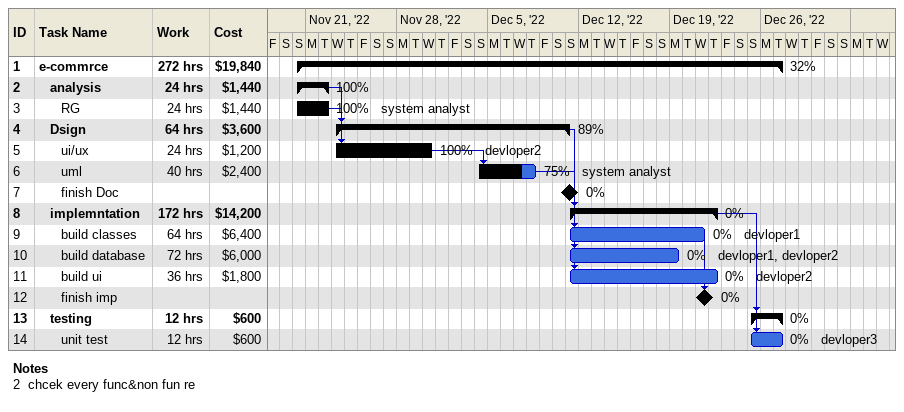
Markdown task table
| ID | Level | Task | Start | Finish | Predecessors | Resources | % complete | Work (h) | Cost ($) |
|---|---|---|---|---|---|---|---|---|---|
| 1 | 1 | **e-commrce** | 2022-11-20 | 2022-12-27 |  |  | 32 | 272 | 19840 |
| 2 | 2 | **analysis** | 2022-11-20 | 2022-11-22 |  |  | 100 | 24 | 1440 |
| 3 | 3 | RG | 2022-11-20 | 2022-11-22 |  | system analyst | 100 | 24 | 1440 |
| 4 | 2 | **Dsign** | 2022-11-23 | 2022-12-11 | 2 |  | 89 | 64 | 3600 |
| 5 | 3 | ui/ux | 2022-11-23 | 2022-11-30 | 3 | devloper2 | 100 | 24 | 1200 |
| 6 | 3 | uml | 2022-12-04 | 2022-12-08 | 5 | system analyst | 75 | 40 | 2400 |
| 7 | 3 | finish Doc (milestone) | 2022-12-11 | 2022-12-11 |  |  | 0 |  |  |
| 8 | 2 | **implemntation** | 2022-12-11 | 2022-12-22 | 4 |  | 0 | 172 | 14200 |
| 9 | 3 | build classes | 2022-12-11 | 2022-12-21 | 6 | devloper1 | 0 | 64 | 6400 |
| 10 | 3 | build database | 2022-12-11 | 2022-12-19 | 6 | devloper1, devloper2 | 0 | 72 | 6000 |
| 11 | 3 | build ui | 2022-12-11 | 2022-12-22 | 6 | devloper2 | 0 | 36 | 1800 |
| 12 | 3 | finish imp (milestone) | 2022-12-21 | 2022-12-21 | 9 |  | 0 |  |  |
| 13 | 2 | **testing** | 2022-12-25 | 2022-12-27 | 8 |  | 0 | 12 | 600 |
| 14 | 3 | unit test | 2022-12-25 | 2022-12-27 | 8 | devloper3 | 0 | 12 | 600 |

Notes
- 2: chcek every func&non fun re
